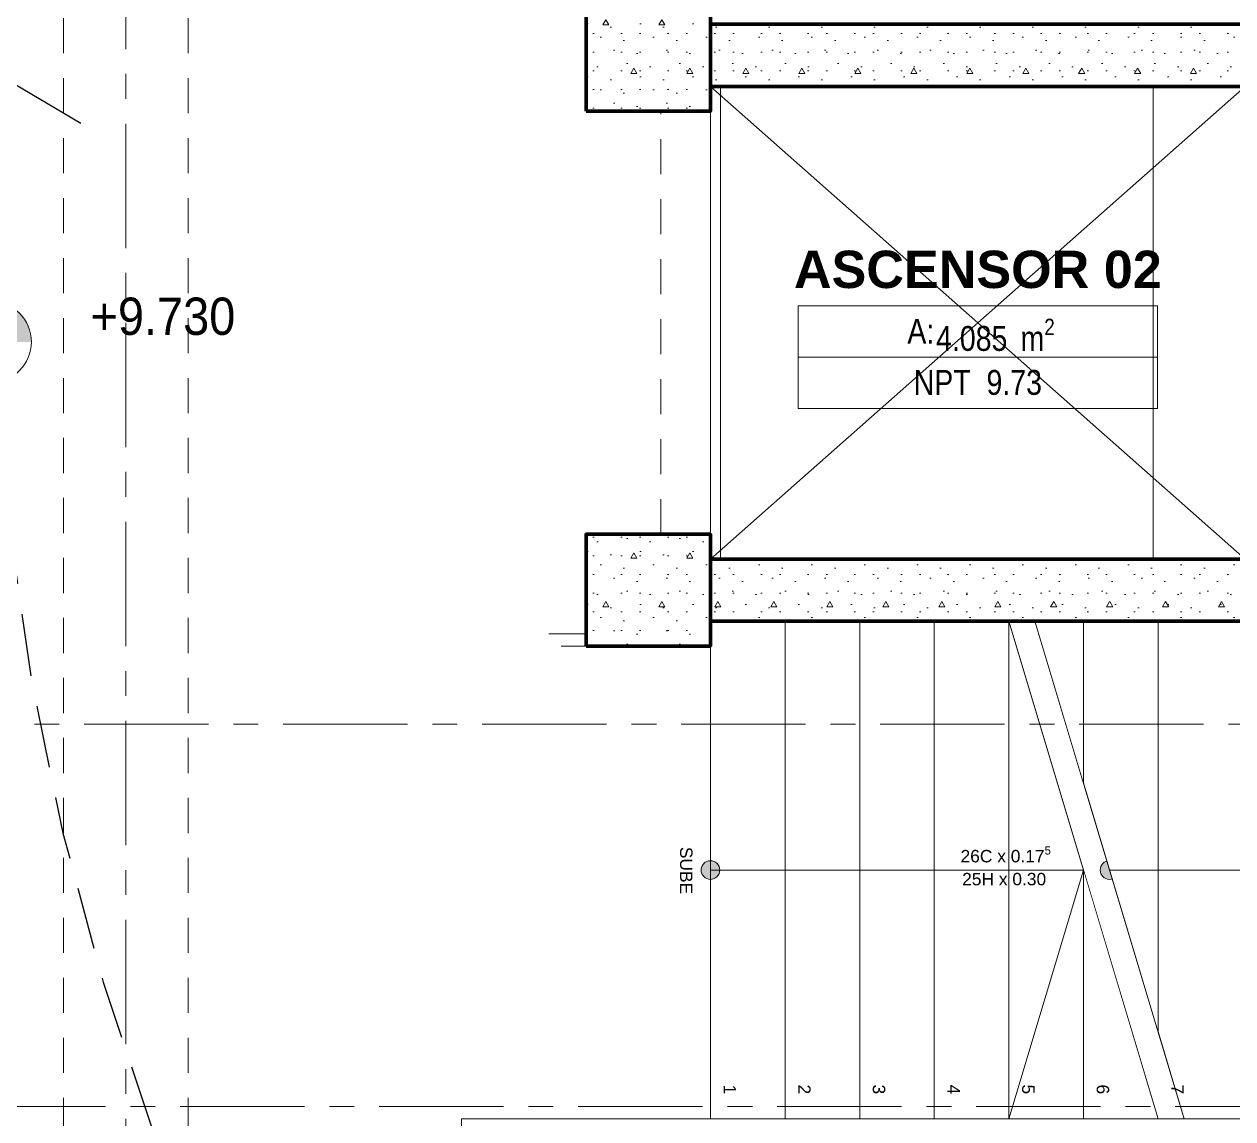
# Model space of a CAD drawing. Header units: inches. Extents: x -19 to 5698, y -728 to 92.
# Drawn here: x 228.911 to 233.77, y 20.35 to 24.75 of the extents above; entities that cross this region are included whole.
import ezdxf

# ---------------------------------------------------------------- set-up
doc = ezdxf.new("R2010")
doc.units = ezdxf.units.IN
doc.header["$MEASUREMENT"] = 0
doc.set_wipeout_variables(frame=1)
for name, pattern in [('ACAD_ISO04W100', [30, 24, -3, 0, -3]), ('HIDDEN', [0.375, 0.25, -0.125]), ('Hidden Line', [0.195611, 0.141111, -0.0545]), ('Línea Oculta', [0.195611, 0.141111, -0.0545]), ('Punto & Raya', [0.65, 0.5, -0.075, 0, -0.075]), ('Rayas', [0.282222, 0.141111, -0.141111]), ('Wipeout_Contour', [1, 0, -1])]:
    doc.linetypes.add(name, pattern=pattern)
doc.layers.get('0').update_dxf_attribs({"color": 61})
doc.layers.add('00 conduct tomacorr', color=120, linetype='HIDDEN', lineweight=30)
for name, color, linetype in [('02 _ ARQ _ ALB _ Ejes Generales', 251, 'Continuous'), ('02 _ ARQ _ ZON _ Espacio.3D', 7, 'Continuous'), ('08 _ STR _ EXT _ 06 Columnas', 7, 'Continuous'), ('08 _ STR _ EXT _ 07 Losa Aligerada', 7, 'Continuous'), ('08 _ STR _ EXT _ 09 Vigas', 251, 'Continuous'), ('08 _ STR _ EXT _ 11 Escaleras', 7, 'Continuous'), ('08 _ STR _ EXT _ 12 Ascensor', 7, 'Continuous'), ('Dibujo 2D - General', 7, 'Continuous'), ('IE-ALUM', 4, 'Continuous'), ('Interior - CIELO RASSO', 7, 'Continuous'), ('Interior - Mobiliario', 7, 'Continuous'), ('Marcador - Secciones', 7, 'Continuous')]:
    doc.layers.add(name, color=color, linetype=linetype)
doc.styles.add('Estilo_Generado_3', font='arial.ttf')
doc.styles.add('Estilo_Generado_4', font='swisse.ttf')
doc.styles.add('Estilo_Generado_8', font='arialbd.ttf')
doc.styles.add('Estilo_Generado_9', font='ARIALN.TTF')
pattern_1 = [(0, (185.00004, 1e-08), (0, 0.3897114), [0.024375, -0.200625]), (0, (185.11254, 0.19486), (0, 0.3897114), [0.024375, -0.200625]), (60, (185.00004, 1e-08), (-0.3375, 0.1948557), [0.024375, -0.200625]), (60, (185.22504, 1e-08), (-0.3375, 0.1948557), [0.024375, -0.200625]), (120, (185.0244, 1e-08), (0.3375, 0.1948557), [0.024375, -0.200625]), (120, (185.2494, 1e-08), (0.3375, 0.1948557), [0.024375, -0.200625]), (0, (185.00004, 0.0375), (0, 0.075), [0, -0.075, 0, -0.1125]), (45, (185.03754, 0.0375), (-0.05303301, 0.05303301), [0, -0.05625, 0, -0.09375])]

msp = doc.modelspace()

# ---------------------------------------------------------------- hatches: boundary and pattern name
at = {"linetype": 'Continuous', "lineweight": 13}
msp.add_hatch(color=7, dxfattribs=at).paths.add_polyline_path([(228.778, 23.473), (228.9405, 23.473), (228.9281, 23.5352), (228.8929, 23.5879), (228.8402, 23.6231), (228.778, 23.6355)])
at = {"layer": '08 _ STR _ EXT _ 06 Columnas', "linetype": 'Continuous', "lineweight": 9}
h = msp.add_hatch(dxfattribs=at)
h.set_pattern_fill('HORMIGÓN_EN_MASA_0002', style=0, pattern_type=2)
h.set_pattern_definition(pattern_1)
h.paths.add_polyline_path([(231.17, 24.4), (231.67, 24.4), (231.67, 24.85), (231.17, 24.85)])
at = {"layer": '08 _ STR _ EXT _ 12 Ascensor', "linetype": 'Continuous', "lineweight": 9}
h = msp.add_hatch(dxfattribs=at)
h.set_pattern_fill('HORMIGÓN_EN_MASA_0002', color=250, style=0, pattern_type=2)
h.set_pattern_definition(pattern_1)
h.paths.add_polyline_path([(233.82, 24.75), (231.67, 24.75), (231.67, 24.5), (233.82, 24.5)])

# ---------------------------------------------------------------- linework, layer by layer
at = {"color": 7, "linetype": 'Continuous', "lineweight": 13}
msp.add_circle((228.778, 23.473), 0.1625, dxfattribs=at)
at = {"layer": '00 conduct tomacorr'}
msp.add_arc((239.2265, 23.9151, -0.0002), 10.4427, 149.36665, 203.65809, dxfattribs=at)
at = {"layer": '02 _ ARQ _ ALB _ Ejes Generales', "color": 251, "linetype": 'Punto & Raya', "lineweight": 13, "true_color": 0x636466}
msp.add_line((229.32, 3.05), (229.32, 44.9), dxfattribs=at)
at = {"layer": '02 _ ARQ _ ZON _ Espacio.3D', "color": 251, "linetype": 'Continuous', "lineweight": 13}
for p, q in [((233.4671, 23.6174), (232.023, 23.6174)), ((232.023, 23.6174), (232.023, 23.2057)), ((232.023, 23.6174), (233.4671, 23.6174)), ((232.023, 23.4116), (232.023, 23.6174)), ((233.4671, 23.2057), (233.4671, 23.6174)), ((233.4671, 23.6174), (233.4671, 23.4116)), ((233.4671, 23.4116), (232.023, 23.4116)), ((232.023, 23.4116), (233.4671, 23.4116)), ((232.023, 23.2057), (232.023, 23.4116)), ((233.4671, 23.4116), (233.4671, 23.2057)), ((232.023, 23.2057), (233.4671, 23.2057)), ((233.4671, 23.2057), (232.023, 23.2057))]:
    msp.add_line(p, q, dxfattribs=at)
at = {"layer": '02 _ ARQ _ ZON _ Espacio.3D', "color": 254, "linetype": 'Continuous', "lineweight": 0, "flags": 128}
msp.add_lwpolyline([(205.07, 17.4), (229.57, 17.4), (229.57, 16.25), (230.77, 16.25), (230.77, 15.5372), (232.42, 15.5372), (232.42, 15.1499), (233.32, 15.1499), (233.3204, 17.1), (232.82, 17.1), (232.82, 19.05), (230.67, 19.05), (230.67, 20.35), (231.67, 20.35), (231.67, 22.25), (231.17, 22.25), (231.17, 22.7), (231.67, 22.7), (231.67, 24.4), (231.17, 24.4), (231.17, 24.85), (231.67, 24.85), (231.67, 29.7), (208.07, 29.7)], dxfattribs=at)
at = {"layer": '02 _ ARQ _ ZON _ Espacio.3D', "color": 255, "linetype": 'Continuous', "lineweight": 0, "flags": 128}
msp.add_lwpolyline([(231.67, 22.6), (233.82, 22.6), (233.82, 24.5), (231.67, 24.5)], close=True, dxfattribs=at)
at = {"layer": '08 _ STR _ EXT _ 06 Columnas', "color": 7, "linetype": 'Continuous', "lineweight": 80, "flags": 128}
msp.add_lwpolyline([(231.17, 24.4), (231.67, 24.4), (231.67, 24.85), (231.17, 24.85)], close=True, dxfattribs=at)
at = {"layer": '08 _ STR _ EXT _ 07 Losa Aligerada', "color": 7, "linetype": 'Rayas', "lineweight": 18, "flags": 128}
msp.add_lwpolyline([(193.22, 11.97, 1.049431), (198.7937, 6.3), (209.6003, 6.3), (209.6003, 6.2005), (214.7981, 6.2005), (214.7981, 7.2), (222.07, 7.2), (222.07, 5.6637), (223.2699, 5.6637), (223.2699, 4.2), (228.3699, 4.2), (228.3699, 5.6637), (229.57, 5.6637), (229.57, 7.2), (236.57, 7.2), (236.57, 14.9999), (236.57, 15.1499), (236.57, 15.1499), (236.57, 15.7999), (236.57, 15.7999), (236.57, 18.1001), (236.57, 20.35), (234.07, 20.35), (231.67, 20.35), (231.67, 22.35), (231.67, 22.6), (231.67, 24.5), (231.67, 24.75), (231.67, 26.75), (236.57, 26.75), (236.57, 29.7), (236.57, 35.2005), (236.57, 39.9), (228.67, 39.9), (223.5529, 39.9), (223.5529, 40.9), (218.9324, 40.9), (218.9324, 39.9), (208.37, 39.9), (208.37, 41.4352), (207.42, 41.4352), (207.42, 42.9), (202.22, 42.9), (202.22, 41.4352), (201.2699, 41.4352), (201.2699, 39.9), (196.2701, 39.9), (196.2701, 41.1), (192.8701, 41.1), (192.8701, 37.7), (194.07, 37.7), (194.07, 33.9), (193.17, 33.9), (193.17, 21.2663), (193.22, 21.2663)], format="xyb", close=True, dxfattribs=at)
at = {"layer": '08 _ STR _ EXT _ 07 Losa Aligerada', "color": 7, "linetype": 'Continuous', "lineweight": 18, "flags": 128}
msp.add_lwpolyline([(228.3699, 4.4445), (229.37, 4.4445), (229.37, 7.2), (236.57, 7.2), (236.57, 14.9999), (236.57, 15.1499), (236.57, 15.1499), (236.57, 15.7999), (236.57, 15.7999), (236.57, 18.1001), (236.57, 20.35), (234.07, 20.35), (231.67, 20.35), (231.67, 22.35), (231.67, 22.6), (231.67, 24.5), (231.67, 24.75), (231.67, 26.75), (236.07, 26.75), (236.57, 26.75), (236.57, 39.9)], dxfattribs=at)
at = {"layer": '08 _ STR _ EXT _ 09 Vigas', "color": 251, "linetype": 'Hidden Line', "lineweight": 13, "true_color": 0x636466}
for p, q in [((229.07, 17.4), (229.07, 29.7)), ((229.57, 17.4), (229.57, 29.7)), ((231.47, 22.7), (231.47, 24.4)), ((231.67, 24.4), (231.47, 24.4)), ((231.67, 22.7), (231.67, 24.4)), ((231.67, 22.7), (231.47, 22.7))]:
    msp.add_line(p, q, dxfattribs=at)
at = {"layer": '08 _ STR _ EXT _ 12 Ascensor', "color": 7, "linetype": 'Continuous', "lineweight": 80, "flags": 128}
for points in [[(233.82, 24.75), (231.67, 24.75)], [(231.67, 24.75), (231.67, 24.5)], [(231.67, 24.5), (233.82, 24.5)], [(233.82, 22.6), (231.67, 22.6)]]:
    msp.add_lwpolyline(points, dxfattribs=at)
at = {"layer": 'Dibujo 2D - General', "color": 250, "linetype": 'Continuous', "lineweight": 9}
for p, q in [((231.67, 22.6), (233.82, 24.5)), ((233.82, 22.6), (231.67, 24.5))]:
    msp.add_line(p, q, dxfattribs=at)
at = {"layer": 'IE-ALUM'}
msp.add_line((228.4668, 24.7485, -0.0002), (229.1395, 24.3523, -0.0002), dxfattribs=at)
at = {"layer": 'Interior - CIELO RASSO', "color": 251, "linetype": 'Línea Oculta', "lineweight": 13, "flags": 128}
for points in [[(231.02, 22.3), (231.07, 22.3)], [(231.17, 22.3), (231.07, 22.3)], [(231.07, 22.25), (231.17, 22.25)]]:
    msp.add_lwpolyline(points, dxfattribs=at)
at = {"layer": 'Interior - Mobiliario', "color": 162, "linetype": 'Continuous', "lineweight": 20, "flags": 128}
msp.add_lwpolyline([(231.71, 24.499), (231.71, 22.601), (233.45, 22.601), (233.45, 24.499)], close=True, dxfattribs=at)

# ---------------------------------------------------------------- texts
at = {"color": 7, "lineweight": 13, "insert": (229.178, 23.4989), "char_height": 0.15, "attachment_point": 7, "style": 'Estilo_Generado_4'}
msp.add_mtext('\\A1;{\\W0.900000x;\\pql;\\fSwis721 Ex BT|b0|i0|c0|p34;+9.730}', dxfattribs=at)
at = {"layer": '02 _ ARQ _ ZON _ Espacio.3D', "color": 251, "lineweight": 25, "attachment_point": 2}
for s, insert, char_height, style in [('\\A1;{\\pqc;\\pt0;\\fArial|b1|i0|c0|p34;ASCENSOR 02}', (232.745, 23.8395), 0.15, 'Estilo_Generado_8'), ('\\A1;{\\pqc;\\pt0;\\fArial Narrow|b0|i0|c0|p34;A: }', (232.5159, 23.5656), 0.1, 'Estilo_Generado_9'), ('\\A1;{\\pqc;\\pt0,0.3;\\fArial Narrow|b0|i0|c0|p34;4.085\\fArial Narrow|b0|i0|c0|p34;\\A1{\\H.66x;\\S^  ;}\\fArial Narrow|b0|i0|c0|p34; m\\fArial Narrow|b0|i0|c0|p34;\\A1{\\H.66x;\\S2^  ;}}', (232.8156, 23.566), 0.1, 'Estilo_Generado_9'), ('\\A1;{\\pqc;\\pt0;\\fArial Narrow|b0|i0|c0|p34;NPT  9.73}', (232.745, 23.3601), 0.1, 'Estilo_Generado_9')]:
    msp.add_mtext(s, dxfattribs=dict(at, insert=insert, char_height=char_height, style=style))
at = {"layer": '08 _ STR _ EXT _ 11 Escaleras', "color": 161, "lineweight": 13, "insert": (231.5725, 21.4433), "char_height": 0.05, "attachment_point": 4, "rotation": 270, "style": 'Estilo_Generado_3'}
msp.add_mtext('\\A1;{\\pql;\\fArial|b0|i0|c0|p34;SUBE}', dxfattribs=at)

# ---------------------------------------------------------------- next in the draw order: wipeouts: each hides what was drawn before it
at = {"color": 254, "linetype": 'Wipeout_Contour', "lineweight": 0, "ltscale": 6627.165149}
msp.add_wipeout([(232.9744, 22.35), (233.5744, 20.35), (234.07, 20.35), (234.07, 22.35)], dxfattribs=at).dxf.layer = '08 _ STR _ EXT _ 11 Escaleras'

# ---------------------------------------------------------------- next in the draw order: linework, layer by layer
at = {"layer": '08 _ STR _ EXT _ 11 Escaleras', "color": 161, "linetype": 'Continuous', "lineweight": 13}
for p, q in [((234.07, 22.35), (232.9744, 22.35)), ((233.5744, 20.35), (234.07, 20.35))]:
    msp.add_line(p, q, dxfattribs=at)

# ---------------------------------------------------------------- next in the draw order: wipeouts: each hides what was drawn before it
at = {"color": 254, "linetype": 'Wipeout_Contour', "lineweight": 0, "ltscale": 4968.619104}
msp.add_wipeout([(233.17, 22.35), (232.9744, 22.35), (233.17, 21.698)], dxfattribs=at).dxf.layer = '08 _ STR _ EXT _ 11 Escaleras'

# ---------------------------------------------------------------- next in the draw order: linework, layer by layer
at = {"layer": '08 _ STR _ EXT _ 11 Escaleras', "color": 167, "linetype": 'Continuous', "lineweight": 18}
for p, q in [((233.17, 22.35), (232.9744, 22.35)), ((233.17, 21.698), (233.17, 22.35))]:
    msp.add_line(p, q, dxfattribs=at)

# ---------------------------------------------------------------- next in the draw order: wipeouts: each hides what was drawn before it
at = {"color": 254, "linetype": 'Wipeout_Contour', "lineweight": 0, "ltscale": 6626.333276}
msp.add_wipeout([(233.17, 22.35), (233.17, 21.698), (233.47, 20.698), (233.47, 22.35)], dxfattribs=at).dxf.layer = '08 _ STR _ EXT _ 11 Escaleras'

# ---------------------------------------------------------------- next in the draw order: hatches: boundary and pattern name
at = {"layer": '08 _ STR _ EXT _ 11 Escaleras', "linetype": 'Continuous', "lineweight": 13}
msp.add_hatch(color=161, dxfattribs=at).paths.add_polyline_path([(233.2744, 21.3125, 1), (233.2744, 21.3875, 1)])

# ---------------------------------------------------------------- next in the draw order: linework, layer by layer
at = {"layer": '08 _ STR _ EXT _ 11 Escaleras', "color": 167, "linetype": 'Continuous', "lineweight": 18}
for p, q in [((233.17, 22.35), (233.17, 21.698)), ((233.47, 22.35), (233.17, 22.35)), ((233.47, 20.698), (233.47, 22.35))]:
    msp.add_line(p, q, dxfattribs=at)
at = {"layer": '08 _ STR _ EXT _ 11 Escaleras', "color": 167, "linetype": 'Continuous', "lineweight": 18, "flags": 128}
msp.add_lwpolyline([(233.2744, 21.3125, 1), (233.2744, 21.3875, 1)], format="xyb", close=True, dxfattribs=at)

# ---------------------------------------------------------------- next in the draw order: wipeouts: each hides what was drawn before it
at = {"color": 254, "linetype": 'Wipeout_Contour', "lineweight": 0, "ltscale": 8284.473819}
msp.add_wipeout([(233.47, 22.35), (233.47, 20.698), (233.5744, 20.35), (233.77, 20.35), (233.77, 22.35)], dxfattribs=at).dxf.layer = '08 _ STR _ EXT _ 11 Escaleras'

# ---------------------------------------------------------------- next in the draw order: linework, layer by layer
at = {"layer": '08 _ STR _ EXT _ 11 Escaleras', "color": 167, "linetype": 'Continuous', "lineweight": 18}
for p, q in [((232.9744, 22.35), (233.5744, 20.35)), ((233.47, 22.35), (233.47, 20.698)), ((233.77, 22.35), (233.47, 22.35)), ((233.2744, 21.35), (234.07, 21.35)), ((233.5744, 20.35), (233.77, 20.35))]:
    msp.add_line(p, q, dxfattribs=at)

# ---------------------------------------------------------------- next in the draw order: wipeouts: each hides what was drawn before it
at = {"color": 254, "linetype": 'Wipeout_Contour', "lineweight": 0, "ltscale": 6623.147176}
msp.add_wipeout([(231.72, 20.35), (233.47, 20.35), (232.87, 22.35), (231.72, 22.35)], dxfattribs=at).dxf.layer = '08 _ STR _ EXT _ 11 Escaleras'

# ---------------------------------------------------------------- next in the draw order: linework, layer by layer
at = {"layer": '08 _ STR _ EXT _ 11 Escaleras', "color": 161, "linetype": 'Continuous', "lineweight": 13}
for p, q in [((232.87, 22.35), (231.72, 22.35)), ((231.72, 22.35), (231.72, 20.35)), ((231.72, 20.35), (233.47, 20.35))]:
    msp.add_line(p, q, dxfattribs=at)

# ---------------------------------------------------------------- next in the draw order: wipeouts: each hides what was drawn before it
at = {"color": 254, "linetype": 'Wipeout_Contour', "lineweight": 0, "ltscale": 6620.304558}
msp.add_wipeout([(231.97, 22.35), (231.67, 22.35), (231.67, 20.35), (231.97, 20.35)], dxfattribs=at).dxf.layer = '08 _ STR _ EXT _ 11 Escaleras'

# ---------------------------------------------------------------- next in the draw order: hatches: boundary and pattern name
at = {"layer": '08 _ STR _ EXT _ 06 Columnas', "linetype": 'Continuous', "lineweight": 9}
h = msp.add_hatch(dxfattribs=at)
h.set_pattern_fill('HORMIGÓN_EN_MASA_0002', style=0, pattern_type=2)
h.set_pattern_definition(pattern_1)
h.paths.add_polyline_path([(231.17, 22.25), (231.67, 22.25), (231.67, 22.7), (231.17, 22.7)])
at = {"layer": '08 _ STR _ EXT _ 11 Escaleras', "linetype": 'Continuous', "lineweight": 13}
msp.add_hatch(color=161, dxfattribs=at).paths.add_polyline_path([(231.67, 21.3125, 1), (231.67, 21.3875, 1)])

# ---------------------------------------------------------------- next in the draw order: linework, layer by layer
at = {"layer": '08 _ STR _ EXT _ 06 Columnas', "color": 7, "linetype": 'Continuous', "lineweight": 80, "flags": 128}
msp.add_lwpolyline([(231.17, 22.25), (231.67, 22.25), (231.67, 22.7), (231.17, 22.7)], close=True, dxfattribs=at)
at = {"layer": '08 _ STR _ EXT _ 11 Escaleras', "color": 167, "linetype": 'Continuous', "lineweight": 18}
for p, q in [((231.67, 22.35), (231.67, 20.35)), ((231.97, 22.35), (231.67, 22.35)), ((231.97, 20.35), (231.97, 22.35)), ((231.67, 20.35), (231.97, 20.35))]:
    msp.add_line(p, q, dxfattribs=at)
at = {"layer": '08 _ STR _ EXT _ 11 Escaleras', "color": 167, "linetype": 'Continuous', "lineweight": 18, "flags": 128}
msp.add_lwpolyline([(231.67, 21.3125, 1), (231.67, 21.3875, 1)], format="xyb", close=True, dxfattribs=at)
at = {"layer": '08 _ STR _ EXT _ 12 Ascensor', "color": 7, "linetype": 'Continuous', "lineweight": 80, "flags": 128}
msp.add_lwpolyline([(231.67, 22.35), (231.67, 22.6)], dxfattribs=at)

# ---------------------------------------------------------------- next in the draw order: texts
at = {"layer": '08 _ STR _ EXT _ 11 Escaleras', "color": 161, "lineweight": 13, "insert": (231.7479, 20.4879), "char_height": 0.05, "attachment_point": 4, "rotation": 270, "style": 'Estilo_Generado_3'}
msp.add_mtext('\\A1;{\\pql;\\fArial|b0|i0|c0|p34;1}', dxfattribs=at)

# ---------------------------------------------------------------- next in the draw order: wipeouts: each hides what was drawn before it
at = {"color": 254, "linetype": 'Wipeout_Contour', "lineweight": 0, "ltscale": 6621.504458}
msp.add_wipeout([(232.27, 22.35), (231.97, 22.35), (231.97, 20.35), (232.27, 20.35)], dxfattribs=at).dxf.layer = '08 _ STR _ EXT _ 11 Escaleras'

# ---------------------------------------------------------------- next in the draw order: linework, layer by layer
at = {"layer": '08 _ STR _ EXT _ 11 Escaleras', "color": 167, "linetype": 'Continuous', "lineweight": 18}
for p, q in [((231.97, 22.35), (231.97, 20.35)), ((232.27, 22.35), (231.97, 22.35)), ((232.27, 20.35), (232.27, 22.35)), ((231.67, 21.35), (231.97, 21.35)), ((231.97, 20.35), (232.27, 20.35))]:
    msp.add_line(p, q, dxfattribs=at)

# ---------------------------------------------------------------- next in the draw order: texts
at = {"layer": '08 _ STR _ EXT _ 11 Escaleras', "color": 161, "lineweight": 13, "insert": (232.0479, 20.4879), "char_height": 0.05, "attachment_point": 4, "rotation": 270, "style": 'Estilo_Generado_3'}
msp.add_mtext('\\A1;{\\pql;\\fArial|b0|i0|c0|p34;2}', dxfattribs=at)

# ---------------------------------------------------------------- next in the draw order: wipeouts: each hides what was drawn before it
at = {"color": 254, "linetype": 'Wipeout_Contour', "lineweight": 0, "ltscale": 6622.704358}
msp.add_wipeout([(232.57, 22.35), (232.27, 22.35), (232.27, 20.35), (232.57, 20.35)], dxfattribs=at).dxf.layer = '08 _ STR _ EXT _ 11 Escaleras'

# ---------------------------------------------------------------- next in the draw order: linework, layer by layer
at = {"layer": '08 _ STR _ EXT _ 11 Escaleras', "color": 167, "linetype": 'Continuous', "lineweight": 18}
for p, q in [((232.27, 22.35), (232.27, 20.35)), ((232.57, 22.35), (232.27, 22.35)), ((232.57, 20.35), (232.57, 22.35)), ((232.27, 20.35), (232.57, 20.35))]:
    msp.add_line(p, q, dxfattribs=at)

# ---------------------------------------------------------------- next in the draw order: texts
at = {"layer": '08 _ STR _ EXT _ 11 Escaleras', "color": 161, "lineweight": 13, "insert": (232.3475, 20.4879), "char_height": 0.05, "attachment_point": 4, "rotation": 270, "style": 'Estilo_Generado_3'}
msp.add_mtext('\\A1;{\\pql;\\fArial|b0|i0|c0|p34;3}', dxfattribs=at)

# ---------------------------------------------------------------- next in the draw order: wipeouts: each hides what was drawn before it
at = {"color": 254, "linetype": 'Wipeout_Contour', "lineweight": 0, "ltscale": 6623.904258}
msp.add_wipeout([(232.57, 22.35), (232.57, 20.35), (232.87, 20.35), (232.87, 22.35)], dxfattribs=at).dxf.layer = '08 _ STR _ EXT _ 11 Escaleras'

# ---------------------------------------------------------------- next in the draw order: linework, layer by layer
at = {"layer": '08 _ STR _ EXT _ 11 Escaleras', "color": 167, "linetype": 'Continuous', "lineweight": 18}
for p, q in [((232.57, 22.35), (232.57, 20.35)), ((232.87, 22.35), (232.57, 22.35)), ((232.87, 20.35), (232.87, 22.35)), ((232.57, 20.35), (232.87, 20.35))]:
    msp.add_line(p, q, dxfattribs=at)

# ---------------------------------------------------------------- next in the draw order: texts
at = {"layer": '08 _ STR _ EXT _ 11 Escaleras', "color": 161, "lineweight": 13, "insert": (232.6479, 20.4879), "char_height": 0.05, "attachment_point": 4, "rotation": 270, "style": 'Estilo_Generado_3'}
msp.add_mtext('\\A1;{\\pql;\\fArial|b0|i0|c0|p34;4}', dxfattribs=at)

# ---------------------------------------------------------------- next in the draw order: wipeouts: each hides what was drawn before it
at = {"color": 254, "linetype": 'Wipeout_Contour', "lineweight": 0, "ltscale": 6625.084449}
msp.add_wipeout([(233.17, 21.35), (232.87, 22.35), (232.87, 20.35), (233.17, 20.35)], dxfattribs=at).dxf.layer = '08 _ STR _ EXT _ 11 Escaleras'

# ---------------------------------------------------------------- next in the draw order: linework, layer by layer
at = {"layer": '08 _ STR _ EXT _ 11 Escaleras', "color": 167, "linetype": 'Continuous', "lineweight": 18}
for p, q in [((232.87, 22.35), (232.87, 20.35)), ((233.17, 20.35), (233.17, 21.35)), ((232.87, 20.35), (233.17, 20.35))]:
    msp.add_line(p, q, dxfattribs=at)

# ---------------------------------------------------------------- next in the draw order: texts
at = {"layer": '08 _ STR _ EXT _ 11 Escaleras', "color": 161, "lineweight": 13, "char_height": 0.05, "style": 'Estilo_Generado_3'}
for s, insert, attachment_point in [('\\A1;{\\pqc;\\pt0,3.55;\\fArial|b0|i0|c0|p34;26C x \\fArial|b0|i0|c0|p34;0.17\\fArial|b0|i0|c0|p34;\\A1{\\H.66x;\\S5^  ;}\\fArial|b0|i0|c0|p34;\\fArial|b0|i0|c0|p34;\\fArial|b0|i0|c0|p34;\\fArial|b0|i0|c0|p34;\\A1{\\H.66x;\\S^  ;}\\fArial|b0|i0|c0|p34;\\fArial|b0|i0|c0|p34;\\fArial|b0|i0|c0|p34;\\fArial|b0|i0|c0|p34;\\A1{\\H.66x;\\S^  ;}\\fArial|b0|i0|c0|p34;}', (232.87, 21.3663), 8), ('\\A1;{\\pqc;\\pt0,3.55;\\fArial|b0|i0|c0|p34;25H x \\fArial|b0|i0|c0|p34;0.30\\fArial|b0|i0|c0|p34;\\A1{\\H.66x;\\S^  ;}\\fArial|b0|i0|c0|p34;\\fArial|b0|i0|c0|p34;\\fArial|b0|i0|c0|p34;\\fArial|b0|i0|c0|p34;\\A1{\\H.66x;\\S^  ;}\\fArial|b0|i0|c0|p34;\\fArial|b0|i0|c0|p34;\\fArial|b0|i0|c0|p34;\\fArial|b0|i0|c0|p34;\\A1{\\H.66x;\\S^  ;}\\fArial|b0|i0|c0|p34;}', (232.87, 21.3386), 2)]:
    msp.add_mtext(s, dxfattribs=dict(at, insert=insert, attachment_point=attachment_point))
at = {"layer": '08 _ STR _ EXT _ 11 Escaleras', "color": 161, "lineweight": 13, "insert": (232.9475, 20.4879), "char_height": 0.05, "attachment_point": 4, "rotation": 270, "style": 'Estilo_Generado_3'}
msp.add_mtext('\\A1;{\\pql;\\fArial|b0|i0|c0|p34;5}', dxfattribs=at)

# ---------------------------------------------------------------- next in the draw order: wipeouts: each hides what was drawn before it
at = {"color": 254, "linetype": 'Wipeout_Contour', "lineweight": 0, "ltscale": 4968.619104}
msp.add_wipeout([(233.17, 22.35), (232.9744, 22.35), (233.17, 21.698)], dxfattribs=at).dxf.layer = '08 _ STR _ EXT _ 11 Escaleras'

# ---------------------------------------------------------------- next in the draw order: linework, layer by layer
at = {"layer": '08 _ STR _ EXT _ 11 Escaleras', "color": 161, "linetype": 'ACAD_ISO04W100', "lineweight": 13}
for p, q in [((233.17, 22.35), (232.9744, 22.35)), ((233.17, 21.698), (233.17, 22.35))]:
    msp.add_line(p, q, dxfattribs=at)

# ---------------------------------------------------------------- next in the draw order: wipeouts: each hides what was drawn before it
at = {"color": 254, "linetype": 'Wipeout_Contour', "lineweight": 0, "ltscale": 4970.045503}
msp.add_wipeout([(233.17, 20.35), (233.47, 20.35), (233.17, 21.35)], dxfattribs=at).dxf.layer = '08 _ STR _ EXT _ 11 Escaleras'

# ---------------------------------------------------------------- next in the draw order: linework, layer by layer
at = {"layer": '08 _ STR _ EXT _ 11 Escaleras', "color": 167, "linetype": 'Continuous', "lineweight": 18}
for p, q in [((233.17, 21.35), (233.17, 20.35)), ((233.17, 20.35), (233.47, 20.35))]:
    msp.add_line(p, q, dxfattribs=at)

# ---------------------------------------------------------------- next in the draw order: texts
at = {"layer": '08 _ STR _ EXT _ 11 Escaleras', "color": 161, "lineweight": 13, "insert": (233.2475, 20.4879), "char_height": 0.05, "attachment_point": 4, "rotation": 270, "style": 'Estilo_Generado_3'}
msp.add_mtext('\\A1;{\\pql;\\fArial|b0|i0|c0|p34;6}', dxfattribs=at)

# ---------------------------------------------------------------- next in the draw order: wipeouts: each hides what was drawn before it
at = {"color": 254, "linetype": 'Wipeout_Contour', "lineweight": 0, "ltscale": 6626.333276}
msp.add_wipeout([(233.17, 22.35), (233.17, 21.698), (233.47, 20.698), (233.47, 22.35)], dxfattribs=at).dxf.layer = '08 _ STR _ EXT _ 11 Escaleras'

# ---------------------------------------------------------------- next in the draw order: linework, layer by layer
at = {"layer": '08 _ STR _ EXT _ 11 Escaleras', "color": 167, "linetype": 'Continuous', "lineweight": 18}
for p, q in [((233.17, 21.35), (232.87, 22.35)), ((231.97, 21.35), (233.17, 21.35)), ((232.87, 20.35), (233.17, 21.35))]:
    msp.add_line(p, q, dxfattribs=at)
at = {"layer": '08 _ STR _ EXT _ 11 Escaleras', "color": 161, "linetype": 'ACAD_ISO04W100', "lineweight": 13}
for p, q in [((233.17, 22.35), (233.17, 21.698)), ((233.47, 22.35), (233.17, 22.35)), ((233.47, 20.698), (233.47, 22.35))]:
    msp.add_line(p, q, dxfattribs=at)

# ---------------------------------------------------------------- next in the draw order: wipeouts: each hides what was drawn before it
at = {"color": 254, "linetype": 'Wipeout_Contour', "lineweight": 0, "ltscale": 8284.473819}
msp.add_wipeout([(233.47, 22.35), (233.47, 20.698), (233.5744, 20.35), (233.77, 20.35), (233.77, 22.35)], dxfattribs=at).dxf.layer = '08 _ STR _ EXT _ 11 Escaleras'

# ---------------------------------------------------------------- next in the draw order: hatches: boundary and pattern name
at = {"layer": '08 _ STR _ EXT _ 12 Ascensor', "linetype": 'Continuous', "lineweight": 9}
h = msp.add_hatch(dxfattribs=at)
h.set_pattern_fill('HORMIGÓN_EN_MASA_0002', color=250, style=0, pattern_type=2)
h.set_pattern_definition(pattern_1)
h.paths.add_polyline_path([(233.82, 22.6), (231.67, 22.6), (231.67, 22.35), (233.82, 22.35)])

# ---------------------------------------------------------------- next in the draw order: linework, layer by layer
at = {"layer": '02 _ ARQ _ ALB _ Ejes Generales', "color": 251, "linetype": 'Punto & Raya', "lineweight": 13, "true_color": 0x636466}
for p, q in [((228.7385, 20.4), (234.7385, 20.4)), ((233.57, 20.4), (239.57, 20.4))]:
    msp.add_line(p, q, dxfattribs=at)
at = {"layer": '08 _ STR _ EXT _ 11 Escaleras', "color": 167, "linetype": 'Continuous', "lineweight": 18}
msp.add_line((232.87, 22.35), (233.47, 20.35), dxfattribs=at)
at = {"layer": '08 _ STR _ EXT _ 11 Escaleras', "color": 161, "linetype": 'ACAD_ISO04W100', "lineweight": 13}
for p, q in [((232.9744, 22.35), (233.5744, 20.35)), ((233.47, 22.35), (233.47, 20.698)), ((233.77, 22.35), (233.47, 22.35)), ((233.2744, 21.35), (234.07, 21.35)), ((233.5744, 20.35), (233.77, 20.35))]:
    msp.add_line(p, q, dxfattribs=at)
at = {"layer": '08 _ STR _ EXT _ 12 Ascensor', "color": 7, "linetype": 'Continuous', "lineweight": 80, "flags": 128}
msp.add_lwpolyline([(231.67, 22.35), (234.07, 22.35)], dxfattribs=at)
at = {"layer": 'Marcador - Secciones', "color": 251, "linetype": 'Punto & Raya', "lineweight": 13, "true_color": 0x636466}
msp.add_line((213.9526, 21.9367), (241.7072, 21.9367), dxfattribs=at)

# ---------------------------------------------------------------- next in the draw order: texts
at = {"layer": '08 _ STR _ EXT _ 11 Escaleras', "color": 161, "lineweight": 13, "insert": (233.5479, 20.4879), "char_height": 0.05, "attachment_point": 4, "rotation": 270, "style": 'Estilo_Generado_3'}
msp.add_mtext('\\A1;{\\pql;\\fArial|b0|i0|c0|p34;7}', dxfattribs=at)

doc.saveas('drawing.dxf')
